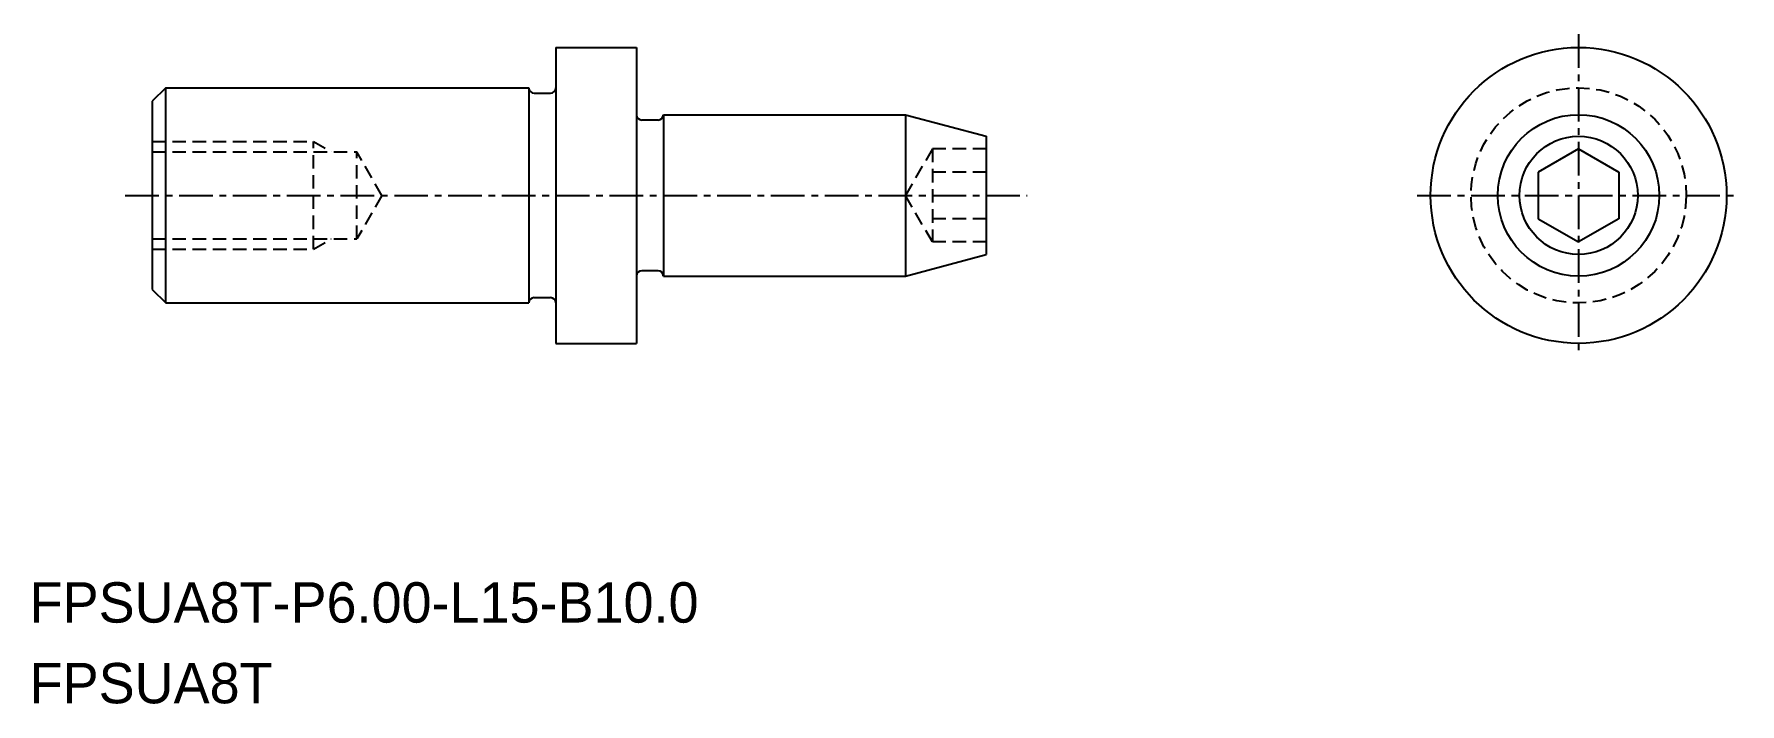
# Model space of a CAD drawing. Extents: x -1576 to -1512.6, y -497.6 to -472.7.
import ezdxf

# ---------------------------------------------------------------- set-up
doc = ezdxf.new("R2010")
doc.units = 0
doc.linetypes.add('CENTER', pattern=[2, 1.25, -0.25, 0.25, -0.25])
doc.linetypes.add('DASHED', pattern=[0.75, 0.5, -0.25])
doc.layers.get('0').update_dxf_attribs({"linetype": 'CONTINUOUS'})
doc.layers.add('CENTER', color=1, linetype='CENTER')

msp = doc.modelspace()

# ---------------------------------------------------------------- linework, layer by layer
at = {"color": 7, "linetype": 'CONTINUOUS'}
for p, q in [((-1556.597, -473.198), (-1556.597, -484.198)), ((-1556.597, -473.198), (-1553.597, -473.198)), ((-1571.097, -474.698), (-1571.597, -475.198)), ((-1571.097, -474.698), (-1557.597, -474.698)), ((-1571.097, -482.698), (-1571.097, -474.698)), ((-1557.597, -474.698), (-1557.597, -482.698)), ((-1557.397, -474.898), (-1556.797, -474.898)), ((-1571.597, -475.198), (-1571.597, -482.198)), ((-1552.797, -475.898), (-1553.397, -475.898)), ((-1552.597, -475.698), (-1543.597, -475.698)), ((-1552.597, -475.698), (-1552.597, -481.698)), ((-1543.597, -475.698), (-1540.597, -476.501)), ((-1540.597, -476.501), (-1540.597, -480.894)), ((-1543.597, -481.698), (-1540.597, -480.894)), ((-1552.797, -481.498), (-1553.397, -481.498)), ((-1552.597, -481.698), (-1543.597, -481.698)), ((-1571.597, -482.198), (-1571.097, -482.698)), ((-1557.397, -482.498), (-1556.797, -482.498)), ((-1571.097, -482.698), (-1557.597, -482.698)), ((-1556.597, -484.198), (-1553.597, -484.198))]:
    msp.add_line(p, q, dxfattribs=at)
at = {"linetype": 'CONTINUOUS'}
for p, q in [((-1553.597, -473.198), (-1553.597, -484.198)), ((-1543.597, -475.698), (-1543.597, -481.698)), ((-1518.578, -476.965), (-1520.078, -477.832)), ((-1518.578, -476.965), (-1517.078, -477.832)), ((-1520.078, -479.564), (-1518.578, -480.43)), ((-1517.078, -479.564), (-1518.578, -480.43))]:
    msp.add_line(p, q, dxfattribs=at)
at = {"color": 3, "linetype": 'DASHED'}
for p, q in [((-1571.597, -476.698), (-1565.597, -476.698)), ((-1565.597, -476.698), (-1564.941, -477.077)), ((-1565.597, -480.698), (-1565.597, -476.698)), ((-1571.597, -477.077), (-1563.997, -477.077)), ((-1563.062, -478.698), (-1563.997, -477.077)), ((-1563.997, -480.319), (-1563.997, -477.077)), ((-1542.597, -476.965), (-1543.597, -478.698)), ((-1540.597, -476.965), (-1542.597, -476.965)), ((-1542.597, -476.965), (-1542.597, -480.43)), ((-1540.597, -477.832), (-1542.597, -477.832)), ((-1563.062, -478.698), (-1563.997, -480.319)), ((-1542.597, -480.43), (-1543.597, -478.698)), ((-1540.597, -479.564), (-1542.597, -479.564)), ((-1571.597, -480.319), (-1563.997, -480.319)), ((-1565.597, -480.698), (-1564.941, -480.319)), ((-1540.597, -480.43), (-1542.597, -480.43)), ((-1571.597, -480.698), (-1565.597, -480.698))]:
    msp.add_line(p, q, dxfattribs=at)
for p, q in [((-1520.078, -477.832), (-1520.078, -479.564)), ((-1517.078, -477.832), (-1517.078, -479.564))]:
    msp.add_line(p, q)
at = {"linetype": 'CONTINUOUS'}
for radius in [5.5, 3, 2.196]:
    msp.add_circle((-1518.578, -478.698), radius, dxfattribs=at)
at = {"color": 3, "linetype": 'DASHED'}
msp.add_circle((-1518.578, -478.698), 4, dxfattribs=at)
at = {"color": 7, "linetype": 'CONTINUOUS'}
for centre, start, end in [((-1557.397, -474.698), 180, 270), ((-1556.797, -474.698), 270, 0), ((-1553.397, -475.698), 180, 270), ((-1552.797, -475.698), 270, 0), ((-1553.397, -481.698), 90, 180), ((-1552.797, -481.698), 0, 90), ((-1557.397, -482.698), 90, 180), ((-1556.797, -482.698), 0, 90)]:
    msp.add_arc(centre, 0.2, start, end, dxfattribs=at)
msp.add_point((-1571.597, -478.698), dxfattribs=at)
at = {"layer": 'CENTER', "color": 1, "linetype": 'CENTER'}
for p, q in [((-1518.578, -472.703), (-1518.578, -484.693)), ((-1572.597, -478.698), (-1539.078, -478.698)), ((-1524.573, -478.698), (-1512.583, -478.698))]:
    msp.add_line(p, q, dxfattribs=at)

# ---------------------------------------------------------------- texts
for s, p in [('FPSUA8T-P6.00-L15-B10.0', (-1576.152, -494.58)), ('FPSUA8T', (-1576.152, -497.58))]:
    msp.add_text(s, height=1.5).set_placement(p)

doc.saveas('drawing.dxf')
